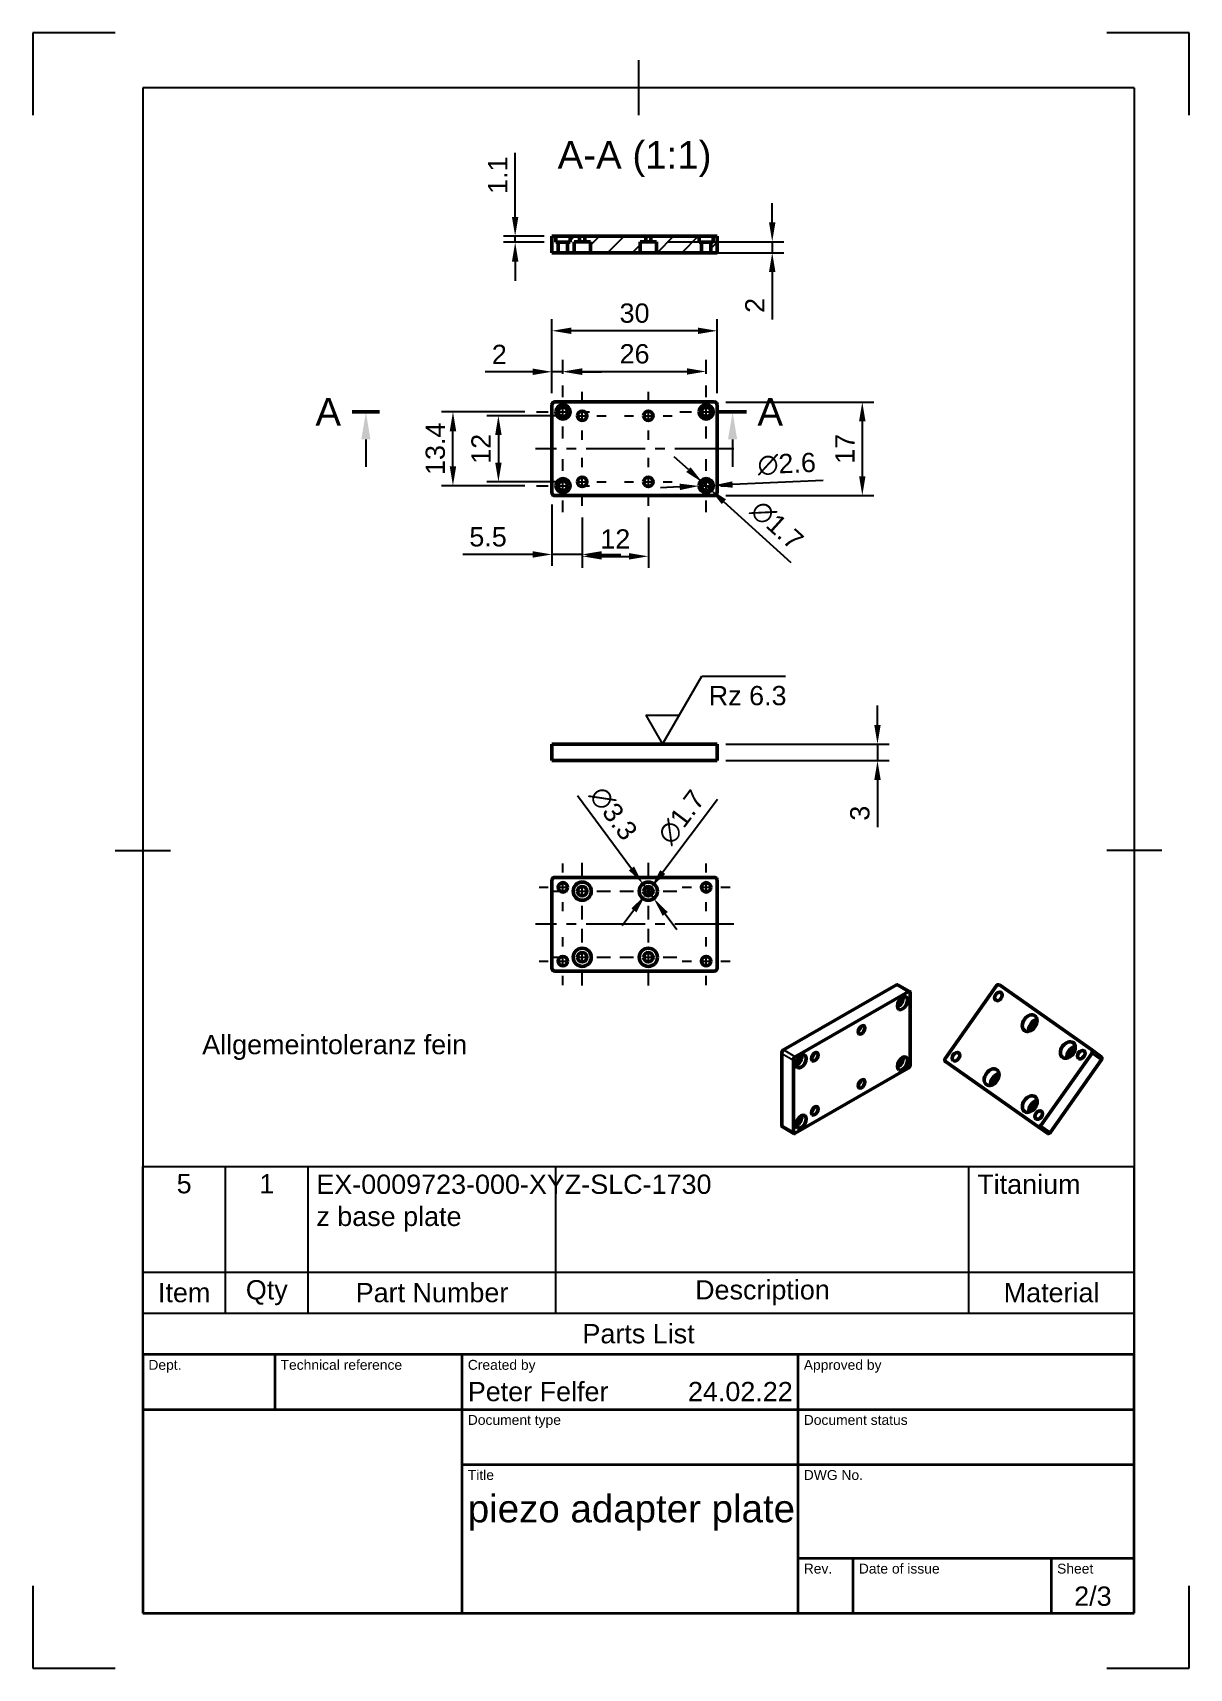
# Model space of a CAD drawing. Header units: millimetres. Extents: x 0 to 210, y 0 to 297.
import ezdxf
from ezdxf.enums import TextEntityAlignment as Align

# ---------------------------------------------------------------- set-up
doc = ezdxf.new("R2010")
doc.units = ezdxf.units.MM
doc.header["$LTSCALE"] = 0.75
doc.linetypes.add('CENTER2', pattern=[28.575, 19.05, -3.175, 3.175, -3.175])
for name, color, linetype, lineweight in [('Border', 7, 'Continuous', 25), ('FD_Dimensions', 7, 'Continuous', 25), ('GD&T Symbols', 7, 'Continuous', 25), ('Hatching', 7, 'Continuous', 25), ('Notes', 7, 'Continuous', 25), ('Parts Lists', 7, 'Continuous', 25), ('Section Lines', 7, 'Continuous', 25), ('Smart Centers', 7, 'CENTER2', 25), ('TitleBlock', 7, 'Continuous', 35), ('View Labels', 7, 'Continuous', 25), ('Visible', 7, 'Continuous', 50), ('Visible Narrow', 7, 'Continuous', 25)]:
    doc.layers.add(name, color=color, linetype=linetype, lineweight=lineweight)
doc.styles.add('CustomTextStyle0', font='arial.ttf', dxfattribs={"height": 3.5})
doc.styles.add('FusionTitle', font='arial.ttf')
doc.styles.get("Standard").update_dxf_attribs({"font": 'arial.ttf'})
doc.dimstyles.new('Dim-ISO-25', dxfattribs={"dimtxt": 3.5, "dimasz": 3.5, "dimexe": 2.1, "dimexo": 2.1, "dimgap": 1.4, "dimtad": 1, "dimzin": 12, "dimdsep": 46, "dimtxsty": 'Standard', "dimcen": 0, "dimazin": 3, "dimtp": 0.1, "dimtm": 0.1, "dimtfac": 0.714286, "dimtmove": 0, "dimatfit": 3, "dimfxl": 1, "dimtzin": 12, "dimarcsym": 0})

# ---------------------------------------------------------------- blocks, each defined once
blk = doc.blocks.new('ISO_A4(P)_SHEET')
at = {"layer": 'Border'}
for p, q in [((110, 292), (110, 282)), ((200, 287), (20, 287)), ((20, 287), (20, 10)), ((200, 287), (200, 10)), ((15, 148.5), (25, 148.5)), ((205, 148.5), (195, 148.5)), ((20, 10), (200, 10))]:
    blk.add_line(p, q, dxfattribs=at)
at = {"layer": 'Defpoints'}
for p, q in [((15, 297), (0, 297)), ((0, 297), (0, 282)), ((210, 297), (195, 297)), ((210, 282), (210, 297)), ((0, 15), (0, 0)), ((210, 0), (210, 15)), ((0, 0), (15, 0)), ((195, 0), (210, 0))]:
    blk.add_line(p, q, dxfattribs=at)
blk = doc.blocks.new('ISO_TITLEBLOCK')
at = {"layer": 'TitleBlock'}
for p, q in [((0, 47), (-180, 47)), ((-180, 47), (-180, 0)), ((-156, 37), (-156, 47)), ((-122, 0), (-122, 47)), ((-61, 0), (-61, 47)), ((0, 0), (0, 47)), ((-180, 37), (0, 37)), ((-122, 27), (0, 27)), ((-61, 10), (0, 10)), ((-51, 0), (-51, 10)), ((-15, 0), (-15, 10)), ((-180, 0), (0, 0))]:
    blk.add_line(p, q, dxfattribs=at)
at = {"layer": 'TitleBlock', "style": 'FusionTitle'}
for s, p in [('Dept.', (-179, 46)), ('Technical reference', (-155, 46)), ('Created by', (-121, 46)), ('Approved by', (-60, 46)), ('Document type', (-121, 36)), ('Document status', (-60, 36)), ('Title', (-121, 26)), ('DWG No.', (-60, 26)), ('Rev.', (-60, 9)), ('Date of issue', (-50, 9)), ('Sheet', (-14, 9))]:
    blk.add_text(s, height=1.8, dxfattribs=at).set_placement(p, align=Align.TOP_LEFT)
for tag, height, p in [('DEPT', 3.5, (-179, 42)), ('TECHNICAL_REFERENCE', 3.5, (-155, 42)), ('CREATED_BY', 3.5, (-121, 42)), ('APPROVED_BY', 3.5, (-60, 42)), ('DOCUMENT_TYPE', 3.5, (-121, 32)), ('DOCUMENT_STATUS', 3.5, (-60, 32)), ('TITLE_1', 5, (-121, 21.5)), ('TITLE_2', 5, (-121, 14)), ('TITLE_3', 5, (-121, 6.5)), ('DATE_OF_ISSUE', 3.5, (-50, 5))]:
    blk.add_attdef(tag, text='', height=height, dxfattribs=at).set_placement(p, align=Align.TOP_LEFT)
for tag, p in [('CREATED_DATE', (-62, 42)), ('APPROVED_DATE', (-0.99, 42))]:
    blk.add_attdef(tag, text='', height=3.5, dxfattribs=at).set_placement(p, align=Align.TOP_RIGHT)
for tag, height, p in [('DRAWING_NUMBER', 5, (-30.5, 19.75)), ('REV', 3.5, (-56, 4.85)), ('SHEET', 3.5, (-7.5, 4.85))]:
    blk.add_attdef(tag, text='', height=height, dxfattribs=at).set_placement(p, align=Align.TOP_CENTER)
blk = doc.blocks.new('*T9')
at = {"layer": 'Parts Lists', "color": 0, "linetype": 'ByBlock', "lineweight": -2, "transparency": 16777216}
for p, q in [((0, 34.145703), (180, 34.145703)), ((0, 0), (0, 34.145703)), ((15, 7.466667), (15, 34.145703)), ((30, 7.466667), (30, 34.145703)), ((75, 7.466667), (75, 34.145703)), ((150, 7.466667), (150, 34.145703)), ((180, 0), (180, 34.145703)), ((0, 14.933333), (180, 14.933333)), ((0, 7.466667), (180, 7.466667)), ((0, 0), (180, 0))]:
    blk.add_line(p, q, dxfattribs=at)
at = {"layer": 'Parts Lists', "color": 0, "transparency": 16777216, "char_height": 3.5}
for s, insert, width, attachment_point in [('5', (7.5, 32.745703), 12.2, 2), ('1', (22.5, 32.745703), 12.2, 2), ('EX-0009723-000-XYZ-SLC-1730 z base plate', (31.5, 32.645703), 42, 1), ('Titanium', (151.5, 32.645703), 27, 1), ('Item', (7.5, 11.2), 12.2, 5), ('Qty', (22.5, 11.2), 12.2, 5), ('Part Number', (52.5, 11.2), 42.2, 5), ('Description', (112.5, 11.2), 72.2, 5), ('Material', (165, 11.2), 27.2, 5), ('Parts List', (90, 3.733333), 177.2, 5)]:
    blk.add_mtext(s, dxfattribs=dict(at, insert=insert, width=width, attachment_point=attachment_point))
blk = doc.blocks.new('*D44')
at = {"layer": 'Defpoints', "color": 0, "transparency": 16777216}
for p in [(123.778797, 229.941768), (123.778797, 212.941768), (150.62983, 212.941768)]:
    blk.add_point(p, dxfattribs=at)
at = {"layer": 'FD_Dimensions', "lineweight": -2, "transparency": 16777216}
for p, q in [((125.878797, 229.941768), (152.72983, 229.941768)), ((150.62983, 226.441768), (150.62983, 216.441768)), ((125.878797, 212.941768), (152.72983, 212.941768))]:
    blk.add_line(p, q, dxfattribs=at)
at = {"layer": 'FD_Dimensions', "transparency": 16777216}
for points in [[(150.046497, 226.441768), (151.213164, 226.441768), (150.62983, 229.941768)], [(150.046497, 216.441768), (151.213164, 216.441768), (150.62983, 212.941768)]]:
    blk.add_solid(points, dxfattribs=at)
at = {"layer": 'FD_Dimensions', "color": 0, "transparency": 16777216, "insert": (147.472668, 221.441768), "char_height": 3.5, "attachment_point": 5, "rotation": 90}
blk.add_mtext('17', dxfattribs=at)
blk = doc.blocks.new('*D45')
at = {"layer": 'Defpoints', "color": 0, "transparency": 16777216}
for p in [(94.278797, 242.87267), (94.278797, 229.441768), (124.278797, 229.441768)]:
    blk.add_point(p, dxfattribs=at)
at = {"layer": 'FD_Dimensions', "color": 0, "lineweight": -2, "transparency": 16777216}
for p, q in [((94.278797, 231.541768), (94.278797, 244.97267)), ((124.278797, 231.541768), (124.278797, 244.97267)), ((120.778797, 242.87267), (97.778797, 242.87267))]:
    blk.add_line(p, q, dxfattribs=at)
at = {"layer": 'FD_Dimensions', "color": 0, "transparency": 16777216}
for points in [[(97.778797, 243.456003), (97.778797, 242.289336), (94.278797, 242.87267)], [(120.778797, 243.456003), (120.778797, 242.289336), (124.278797, 242.87267)]]:
    blk.add_solid(points, dxfattribs=at)
at = {"layer": 'FD_Dimensions', "color": 0, "transparency": 16777216, "insert": (109.278797, 246.060869), "char_height": 3.5, "attachment_point": 5}
blk.add_mtext('30', dxfattribs=at)
blk = doc.blocks.new('*D46')
at = {"layer": 'Defpoints', "color": 0, "transparency": 16777216}
for p in [(123.778797, 167.816813), (123.778797, 164.816813), (153.386695, 164.816813)]:
    blk.add_point(p, dxfattribs=at)
at = {"layer": 'FD_Dimensions', "lineweight": -2, "transparency": 16777216}
for p, q in [((153.386695, 171.316813), (153.386695, 174.816813)), ((125.878797, 167.816813), (155.486695, 167.816813)), ((153.386695, 167.816813), (153.386695, 164.816813)), ((125.878797, 164.816813), (155.486695, 164.816813)), ((153.386695, 161.316813), (153.386695, 152.724863))]:
    blk.add_line(p, q, dxfattribs=at)
at = {"layer": 'FD_Dimensions', "transparency": 16777216}
for points in [[(152.803362, 171.316813), (153.970029, 171.316813), (153.386695, 167.816813)], [(152.803362, 161.316813), (153.970029, 161.316813), (153.386695, 164.816813)]]:
    blk.add_solid(points, dxfattribs=at)
at = {"layer": 'FD_Dimensions', "color": 0, "transparency": 16777216, "insert": (150.198496, 155.270838), "char_height": 3.5, "attachment_point": 5, "rotation": 90}
blk.add_mtext('3', dxfattribs=at)
blk = doc.blocks.new('*U13')
at = {"layer": 'Smart Centers', "color": 0, "ltscale": 0.75, "transparency": 16777216}
for p, q in [((0, 2.678906), (0, 4.35)), ((-4.35, 0), (-2.678906, 0)), ((2.678906, 0), (4.35, 0)), ((0, -4.35), (0, -2.678906))]:
    blk.add_line(p, q, dxfattribs=at)
at = {"layer": 'Smart Centers', "color": 0, "linetype": 'Continuous', "ltscale": 0.75, "transparency": 16777216}
for p, q in [((-0.892969, 0), (0.892969, 0)), ((0, -0.892969), (0, 0.892969))]:
    blk.add_line(p, q, dxfattribs=at)
blk = doc.blocks.new('*U14')
at = {"layer": 'Smart Centers', "color": 0, "ltscale": 0.75, "transparency": 16777216}
for p, q in [((0, 2.678906), (0, 4.35)), ((-4.35, 0), (-2.678906, 0)), ((2.678906, 0), (4.35, 0)), ((0, -4.35), (0, -2.678906))]:
    blk.add_line(p, q, dxfattribs=at)
at = {"layer": 'Smart Centers', "color": 0, "linetype": 'Continuous', "ltscale": 0.75, "transparency": 16777216}
for p, q in [((-0.892969, 0), (0.892969, 0)), ((0, -0.892969), (0, 0.892969))]:
    blk.add_line(p, q, dxfattribs=at)
blk = doc.blocks.new('*U15')
at = {"layer": 'Smart Centers', "color": 0, "ltscale": 0.75, "transparency": 16777216}
for p, q in [((0, 2.678906), (0, 4.35)), ((-4.35, 0), (-2.678906, 0)), ((2.678906, 0), (4.35, 0)), ((0, -4.35), (0, -2.678906))]:
    blk.add_line(p, q, dxfattribs=at)
at = {"layer": 'Smart Centers', "color": 0, "linetype": 'Continuous', "ltscale": 0.75, "transparency": 16777216}
for p, q in [((-0.892969, 0), (0.892969, 0)), ((0, -0.892969), (0, 0.892969))]:
    blk.add_line(p, q, dxfattribs=at)
blk = doc.blocks.new('*U16')
at = {"layer": 'Smart Centers', "color": 0, "ltscale": 0.75, "transparency": 16777216}
for p, q in [((0, 2.678906), (0, 4.35)), ((-4.35, 0), (-2.678906, 0)), ((2.678906, 0), (4.35, 0)), ((0, -4.35), (0, -2.678906))]:
    blk.add_line(p, q, dxfattribs=at)
at = {"layer": 'Smart Centers', "color": 0, "linetype": 'Continuous', "ltscale": 0.75, "transparency": 16777216}
for p, q in [((-0.892969, 0), (0.892969, 0)), ((0, -0.892969), (0, 0.892969))]:
    blk.add_line(p, q, dxfattribs=at)
blk = doc.blocks.new('*U17')
at = {"layer": 'Smart Centers', "color": 0, "ltscale": 0.75, "transparency": 16777216}
for p, q in [((0, 2.678906), (0, 4.8)), ((-4.8, 0), (-2.678906, 0)), ((2.678906, 0), (4.8, 0)), ((0, -4.8), (0, -2.678906))]:
    blk.add_line(p, q, dxfattribs=at)
at = {"layer": 'Smart Centers', "color": 0, "linetype": 'Continuous', "ltscale": 0.75, "transparency": 16777216}
for p, q in [((-0.892969, 0), (0.892969, 0)), ((0, -0.892969), (0, 0.892969))]:
    blk.add_line(p, q, dxfattribs=at)
blk = doc.blocks.new('*U18')
at = {"layer": 'Smart Centers', "color": 0, "ltscale": 0.75, "transparency": 16777216}
for p, q in [((0, 2.678906), (0, 4.8)), ((-4.8, 0), (-2.678906, 0)), ((2.678906, 0), (4.8, 0)), ((0, -4.8), (0, -2.678906))]:
    blk.add_line(p, q, dxfattribs=at)
at = {"layer": 'Smart Centers', "color": 0, "linetype": 'Continuous', "ltscale": 0.75, "transparency": 16777216}
for p, q in [((-0.892969, 0), (0.892969, 0)), ((0, -0.892969), (0, 0.892969))]:
    blk.add_line(p, q, dxfattribs=at)
blk = doc.blocks.new('*U19')
at = {"layer": 'Smart Centers', "color": 0, "ltscale": 0.75, "transparency": 16777216}
for p, q in [((0, 2.678906), (0, 4.8)), ((-4.8, 0), (-2.678906, 0)), ((2.678906, 0), (4.8, 0)), ((0, -4.8), (0, -2.678906))]:
    blk.add_line(p, q, dxfattribs=at)
at = {"layer": 'Smart Centers', "color": 0, "linetype": 'Continuous', "ltscale": 0.75, "transparency": 16777216}
for p, q in [((-0.892969, 0), (0.892969, 0)), ((0, -0.892969), (0, 0.892969))]:
    blk.add_line(p, q, dxfattribs=at)
blk = doc.blocks.new('*U20')
at = {"layer": 'Smart Centers', "color": 0, "ltscale": 0.75, "transparency": 16777216}
for p, q in [((0, 2.678906), (0, 4.8)), ((-4.8, 0), (-2.678906, 0)), ((2.678906, 0), (4.8, 0)), ((0, -4.8), (0, -2.678906))]:
    blk.add_line(p, q, dxfattribs=at)
at = {"layer": 'Smart Centers', "color": 0, "linetype": 'Continuous', "ltscale": 0.75, "transparency": 16777216}
for p, q in [((-0.892969, 0), (0.892969, 0)), ((0, -0.892969), (0, 0.892969))]:
    blk.add_line(p, q, dxfattribs=at)
blk = doc.blocks.new('*U21')
at = {"layer": 'Smart Centers', "color": 0, "ltscale": 0.75, "transparency": 16777216}
blk.add_line((18, 0), (-18, 0), dxfattribs=at)
blk = doc.blocks.new('*U22')
at = {"layer": 'Smart Centers', "color": 0, "ltscale": 0.75, "transparency": 16777216}
for p, q in [((0, 2.678906), (0, 4.35)), ((-4.35, 0), (-2.678906, 0)), ((2.678906, 0), (4.35, 0)), ((0, -4.35), (0, -2.678906))]:
    blk.add_line(p, q, dxfattribs=at)
at = {"layer": 'Smart Centers', "color": 0, "linetype": 'Continuous', "ltscale": 0.75, "transparency": 16777216}
for p, q in [((-0.892969, 0), (0.892969, 0)), ((0, -0.892969), (0, 0.892969))]:
    blk.add_line(p, q, dxfattribs=at)
blk = doc.blocks.new('*U23')
at = {"layer": 'Smart Centers', "color": 0, "ltscale": 0.75, "transparency": 16777216}
for p, q in [((0, 2.678906), (0, 4.35)), ((-4.35, 0), (-2.678906, 0)), ((2.678906, 0), (4.35, 0)), ((0, -4.35), (0, -2.678906))]:
    blk.add_line(p, q, dxfattribs=at)
at = {"layer": 'Smart Centers', "color": 0, "linetype": 'Continuous', "ltscale": 0.75, "transparency": 16777216}
for p, q in [((-0.892969, 0), (0.892969, 0)), ((0, -0.892969), (0, 0.892969))]:
    blk.add_line(p, q, dxfattribs=at)
blk = doc.blocks.new('*U24')
at = {"layer": 'Smart Centers', "color": 0, "ltscale": 0.75, "transparency": 16777216}
for p, q in [((0, 2.678906), (0, 5.15)), ((-5.15, 0), (-2.678906, 0)), ((2.678906, 0), (5.15, 0)), ((0, -5.15), (0, -2.678906))]:
    blk.add_line(p, q, dxfattribs=at)
at = {"layer": 'Smart Centers', "color": 0, "linetype": 'Continuous', "ltscale": 0.75, "transparency": 16777216}
for p, q in [((-0.892969, 0), (0.892969, 0)), ((0, -0.892969), (0, 0.892969))]:
    blk.add_line(p, q, dxfattribs=at)
blk = doc.blocks.new('*U25')
at = {"layer": 'Smart Centers', "color": 0, "ltscale": 0.75, "transparency": 16777216}
for p, q in [((0, 2.678906), (0, 5.15)), ((-5.15, 0), (-2.678906, 0)), ((2.678906, 0), (5.15, 0)), ((0, -5.15), (0, -2.678906))]:
    blk.add_line(p, q, dxfattribs=at)
at = {"layer": 'Smart Centers', "color": 0, "linetype": 'Continuous', "ltscale": 0.75, "transparency": 16777216}
for p, q in [((-0.892969, 0), (0.892969, 0)), ((0, -0.892969), (0, 0.892969))]:
    blk.add_line(p, q, dxfattribs=at)
blk = doc.blocks.new('*U26')
at = {"layer": 'Smart Centers', "color": 0, "ltscale": 0.75, "transparency": 16777216}
for p, q in [((0, 2.678906), (0, 5.15)), ((-5.15, 0), (-2.678906, 0)), ((2.678906, 0), (5.15, 0)), ((0, -5.15), (0, -2.678906))]:
    blk.add_line(p, q, dxfattribs=at)
at = {"layer": 'Smart Centers', "color": 0, "linetype": 'Continuous', "ltscale": 0.75, "transparency": 16777216}
for p, q in [((-0.892969, 0), (0.892969, 0)), ((0, -0.892969), (0, 0.892969))]:
    blk.add_line(p, q, dxfattribs=at)
blk = doc.blocks.new('*U27')
at = {"layer": 'Smart Centers', "color": 0, "ltscale": 0.75, "transparency": 16777216}
for p, q in [((0, 2.678906), (0, 5.15)), ((-5.15, 0), (-2.678906, 0)), ((2.678906, 0), (5.15, 0)), ((0, -5.15), (0, -2.678906))]:
    blk.add_line(p, q, dxfattribs=at)
at = {"layer": 'Smart Centers', "color": 0, "linetype": 'Continuous', "ltscale": 0.75, "transparency": 16777216}
for p, q in [((-0.892969, 0), (0.892969, 0)), ((0, -0.892969), (0, 0.892969))]:
    blk.add_line(p, q, dxfattribs=at)
blk = doc.blocks.new('*U28')
at = {"layer": 'Smart Centers', "color": 0, "ltscale": 0.75, "transparency": 16777216}
for p, q in [((0, 2.678906), (0, 4.35)), ((-4.35, 0), (-2.678906, 0)), ((2.678906, 0), (4.35, 0)), ((0, -4.35), (0, -2.678906))]:
    blk.add_line(p, q, dxfattribs=at)
at = {"layer": 'Smart Centers', "color": 0, "linetype": 'Continuous', "ltscale": 0.75, "transparency": 16777216}
for p, q in [((-0.892969, 0), (0.892969, 0)), ((0, -0.892969), (0, 0.892969))]:
    blk.add_line(p, q, dxfattribs=at)
blk = doc.blocks.new('*U29')
at = {"layer": 'Smart Centers', "color": 0, "ltscale": 0.75, "transparency": 16777216}
for p, q in [((0, 2.678906), (0, 4.35)), ((-4.35, 0), (-2.678906, 0)), ((2.678906, 0), (4.35, 0)), ((0, -4.35), (0, -2.678906))]:
    blk.add_line(p, q, dxfattribs=at)
at = {"layer": 'Smart Centers', "color": 0, "linetype": 'Continuous', "ltscale": 0.75, "transparency": 16777216}
for p, q in [((-0.892969, 0), (0.892969, 0)), ((0, -0.892969), (0, 0.892969))]:
    blk.add_line(p, q, dxfattribs=at)
blk = doc.blocks.new('*U30')
at = {"layer": 'Smart Centers', "color": 0, "ltscale": 0.75, "transparency": 16777216}
blk.add_line((18, 0), (-18, 0), dxfattribs=at)
blk = doc.blocks.new('*D47')
at = {"layer": 'Defpoints', "color": 0, "transparency": 16777216}
for p in [(98.885829, 227.441768), (84.553978, 215.441768), (98.885829, 215.441768)]:
    blk.add_point(p, dxfattribs=at)
at = {"layer": 'FD_Dimensions', "lineweight": -2, "transparency": 16777216}
for p, q in [((96.785829, 227.441768), (82.453978, 227.441768)), ((84.553978, 223.941768), (84.553978, 218.941768)), ((96.785829, 215.441768), (82.453978, 215.441768))]:
    blk.add_line(p, q, dxfattribs=at)
at = {"layer": 'FD_Dimensions', "transparency": 16777216}
for points in [[(83.970645, 223.941768), (85.137312, 223.941768), (84.553978, 227.441768)], [(83.970645, 218.941768), (85.137312, 218.941768), (84.553978, 215.441768)]]:
    blk.add_solid(points, dxfattribs=at)
at = {"layer": 'FD_Dimensions', "color": 0, "transparency": 16777216, "insert": (81.396816, 221.441768), "char_height": 3.5, "attachment_point": 5, "rotation": 90}
blk.add_mtext('12', dxfattribs=at)
blk = doc.blocks.new('*D48')
at = {"layer": 'Defpoints', "color": 0, "transparency": 16777216}
for p in [(94.278797, 213.441768), (99.778797, 211.091768), (94.278797, 202.262862)]:
    blk.add_point(p, dxfattribs=at)
at = {"layer": 'FD_Dimensions', "color": 0, "lineweight": -2, "transparency": 16777216}
for p, q in [((94.278797, 211.341768), (94.278797, 200.162862)), ((99.778797, 208.991768), (99.778797, 200.162862)), ((90.778797, 202.262862), (78.080435, 202.262862)), ((99.778797, 202.262862), (94.278797, 202.262862)), ((103.278797, 202.262862), (106.778797, 202.262862))]:
    blk.add_line(p, q, dxfattribs=at)
at = {"layer": 'FD_Dimensions', "color": 0, "transparency": 16777216}
for points in [[(90.778797, 202.846195), (90.778797, 201.679529), (94.278797, 202.262862)], [(103.278797, 202.846195), (103.278797, 201.679529), (99.778797, 202.262862)]]:
    blk.add_solid(points, dxfattribs=at)
at = {"layer": 'FD_Dimensions', "color": 0, "transparency": 16777216, "insert": (82.679616, 205.442705), "char_height": 3.5, "attachment_point": 5}
blk.add_mtext('5.5', dxfattribs=at)
blk = doc.blocks.new('*D49')
at = {"layer": 'Defpoints', "color": 0, "transparency": 16777216}
for p in [(76.305229, 228.141768), (91.478797, 228.141768), (91.478797, 214.741768)]:
    blk.add_point(p, dxfattribs=at)
at = {"layer": 'FD_Dimensions', "lineweight": -2, "transparency": 16777216}
for p, q in [((89.378797, 228.141768), (74.205229, 228.141768)), ((76.305229, 218.241768), (76.305229, 224.641768)), ((89.378797, 214.741768), (74.205229, 214.741768))]:
    blk.add_line(p, q, dxfattribs=at)
at = {"layer": 'FD_Dimensions', "transparency": 16777216}
for points in [[(75.721896, 224.641768), (76.888563, 224.641768), (76.305229, 228.141768)], [(75.721896, 218.241768), (76.888563, 218.241768), (76.305229, 214.741768)]]:
    blk.add_solid(points, dxfattribs=at)
at = {"layer": 'FD_Dimensions', "color": 0, "transparency": 16777216, "insert": (73.11703, 221.441768), "char_height": 3.5, "attachment_point": 5, "rotation": 90}
blk.add_mtext('13.4', dxfattribs=at)
blk = doc.blocks.new('*D50')
at = {"layer": 'Defpoints', "color": 0, "transparency": 16777216}
for p in [(94.278797, 235.429154), (96.278797, 232.941768), (94.278797, 229.441768)]:
    blk.add_point(p, dxfattribs=at)
at = {"layer": 'FD_Dimensions', "color": 0, "lineweight": -2, "transparency": 16777216}
for p, q in [((90.778797, 235.429154), (82.160585, 235.429154)), ((94.278797, 231.541768), (94.278797, 237.529154)), ((96.278797, 235.429154), (94.278797, 235.429154)), ((96.278797, 235.041768), (96.278797, 237.529154)), ((99.778797, 235.429154), (103.278797, 235.429154))]:
    blk.add_line(p, q, dxfattribs=at)
at = {"layer": 'FD_Dimensions', "color": 0, "transparency": 16777216}
for points in [[(90.778797, 236.012487), (90.778797, 234.845821), (94.278797, 235.429154)], [(99.778797, 236.012487), (99.778797, 234.845821), (96.278797, 235.429154)]]:
    blk.add_solid(points, dxfattribs=at)
at = {"layer": 'FD_Dimensions', "color": 0, "transparency": 16777216, "insert": (84.719691, 238.586316), "char_height": 3.5, "attachment_point": 5}
blk.add_mtext('2', dxfattribs=at)
blk = doc.blocks.new('*D51')
at = {"layer": 'Defpoints', "color": 0, "transparency": 16777216}
for p in [(122.278797, 235.48236), (96.278797, 232.941768), (122.278797, 232.941768)]:
    blk.add_point(p, dxfattribs=at)
at = {"layer": 'FD_Dimensions', "color": 0, "lineweight": -2, "transparency": 16777216}
for p, q in [((96.278797, 235.041768), (96.278797, 237.58236)), ((99.778797, 235.48236), (118.778797, 235.48236)), ((122.278797, 235.041768), (122.278797, 237.58236))]:
    blk.add_line(p, q, dxfattribs=at)
at = {"layer": 'FD_Dimensions', "color": 0, "transparency": 16777216}
for points in [[(99.778797, 236.065694), (99.778797, 234.899027), (96.278797, 235.48236)], [(118.778797, 236.065694), (118.778797, 234.899027), (122.278797, 235.48236)]]:
    blk.add_solid(points, dxfattribs=at)
at = {"layer": 'FD_Dimensions', "color": 0, "transparency": 16777216, "insert": (109.278797, 238.669366), "char_height": 3.5, "attachment_point": 5}
blk.add_mtext('26', dxfattribs=at)
blk = doc.blocks.new('*D52')
at = {"layer": 'Defpoints', "color": 0, "transparency": 16777216}
for p in [(99.778797, 211.091768), (111.778797, 211.091768), (111.778797, 201.916192)]:
    blk.add_point(p, dxfattribs=at)
at = {"layer": 'FD_Dimensions', "color": 0, "lineweight": -2, "transparency": 16777216}
for p, q in [((99.778797, 208.991768), (99.778797, 199.816192)), ((111.778797, 208.991768), (111.778797, 199.816192)), ((103.278797, 201.916192), (108.278797, 201.916192))]:
    blk.add_line(p, q, dxfattribs=at)
at = {"layer": 'FD_Dimensions', "color": 0, "transparency": 16777216}
for points in [[(103.278797, 202.499525), (103.278797, 201.332858), (99.778797, 201.916192)], [(108.278797, 202.499525), (108.278797, 201.332858), (111.778797, 201.916192)]]:
    blk.add_solid(points, dxfattribs=at)
at = {"layer": 'FD_Dimensions', "color": 0, "transparency": 16777216, "insert": (105.778797, 205.073354), "char_height": 3.5, "attachment_point": 5}
blk.add_mtext('12', dxfattribs=at)
blk = doc.blocks.new('*D53')
at = {"layer": 'Defpoints', "color": 0, "transparency": 16777216}
for p in [(87.597135, 260.042585), (94.978797, 260.042585), (94.978797, 258.942585)]:
    blk.add_point(p, dxfattribs=at)
at = {"layer": 'FD_Dimensions', "lineweight": -2, "transparency": 16777216}
for p, q in [((87.597135, 263.542585), (87.597135, 275.20957)), ((92.878797, 260.042585), (85.497135, 260.042585)), ((92.878797, 258.942585), (85.497135, 258.942585)), ((87.597135, 258.942585), (87.597135, 260.042585)), ((87.597135, 255.442585), (87.597135, 251.942585))]:
    blk.add_line(p, q, dxfattribs=at)
at = {"layer": 'FD_Dimensions', "transparency": 16777216}
for points in [[(87.013801, 263.542585), (88.180468, 263.542585), (87.597135, 260.042585)], [(87.013801, 255.442585), (88.180468, 255.442585), (87.597135, 258.942585)]]:
    blk.add_solid(points, dxfattribs=at)
at = {"layer": 'FD_Dimensions', "color": 0, "transparency": 16777216, "insert": (84.439972, 271.126078), "char_height": 3.5, "attachment_point": 5, "rotation": 90}
blk.add_mtext('1.1', dxfattribs=at)
blk = doc.blocks.new('*D54')
at = {"layer": 'Defpoints', "color": 0, "transparency": 16777216}
for p in [(113.272952, 259.042585), (113.272952, 257.042585), (134.272952, 257.042585)]:
    blk.add_point(p, dxfattribs=at)
at = {"layer": 'FD_Dimensions', "lineweight": -2, "transparency": 16777216}
for p, q in [((134.272952, 262.542585), (134.272952, 266.042585)), ((115.372952, 259.042585), (136.372952, 259.042585)), ((134.272952, 259.042585), (134.272952, 257.042585)), ((115.372952, 257.042585), (136.372952, 257.042585)), ((134.272952, 253.542585), (134.272952, 244.924373))]:
    blk.add_line(p, q, dxfattribs=at)
at = {"layer": 'FD_Dimensions', "transparency": 16777216}
for points in [[(133.689619, 262.542585), (134.856286, 262.542585), (134.272952, 259.042585)], [(133.689619, 253.542585), (134.856286, 253.542585), (134.272952, 257.042585)]]:
    blk.add_solid(points, dxfattribs=at)
at = {"layer": 'FD_Dimensions', "color": 0, "transparency": 16777216, "insert": (131.11579, 247.483479), "char_height": 3.5, "attachment_point": 5, "rotation": 90}
blk.add_mtext('2', dxfattribs=at)
blk = doc.blocks.new('*D55')
at = {"layer": 'Defpoints', "color": 0, "transparency": 16777216}
for p in [(121.648708, 215.312283), (122.908887, 214.171253)]:
    blk.add_point(p, dxfattribs=at)
at = {"layer": 'FD_Dimensions', "lineweight": -2, "transparency": 16777216}
for p, q in [((119.054222, 217.661462), (116.459736, 220.010641)), ((121.648708, 215.312283), (122.908887, 214.171253)), ((137.719757, 200.760743), (125.503373, 211.822074))]:
    blk.add_line(p, q, dxfattribs=at)
at = {"layer": 'FD_Dimensions', "transparency": 16777216}
for points in [[(119.445752, 218.093876), (118.662692, 217.229048), (121.648708, 215.312283)], [(125.894903, 212.254489), (125.111843, 211.38966), (122.908887, 214.171253)]]:
    blk.add_solid(points, dxfattribs=at)
at = {"layer": 'FD_Dimensions', "color": 0, "transparency": 16777216, "insert": (135.113607, 207.551849), "char_height": 3.5, "attachment_point": 5, "rotation": 317.84072479}
blk.add_mtext('∅1.7', dxfattribs=at)
blk = doc.blocks.new('*D56')
at = {"layer": 'Defpoints', "color": 0, "transparency": 16777216}
for p in [(120.980035, 214.685054), (123.57756, 214.798482)]:
    blk.add_point(p, dxfattribs=at)
at = {"layer": 'FD_Dimensions', "lineweight": -2, "transparency": 16777216}
for p, q in [((117.483367, 214.532362), (113.9867, 214.379671)), ((120.980035, 214.685054), (123.57756, 214.798482)), ((143.536234, 215.670033), (127.074227, 214.951174))]:
    blk.add_line(p, q, dxfattribs=at)
at = {"layer": 'FD_Dimensions', "transparency": 16777216}
for points in [[(117.457919, 215.11514), (117.508816, 213.949584), (120.980035, 214.685054)], [(127.048779, 215.533952), (127.099676, 214.368396), (123.57756, 214.798482)]]:
    blk.add_solid(points, dxfattribs=at)
at = {"layer": 'FD_Dimensions', "color": 0, "transparency": 16777216, "insert": (136.910257, 218.668713), "char_height": 3.5, "attachment_point": 5, "rotation": 2.50037907}
blk.add_mtext('∅2.6', dxfattribs=at)
blk = doc.blocks.new('*D57')
at = {"layer": 'Defpoints', "color": 0, "transparency": 16777216}
for p in [(111.266781, 140.433045), (112.290814, 141.790012)]:
    blk.add_point(p, dxfattribs=at)
at = {"layer": 'FD_Dimensions', "lineweight": -2, "transparency": 16777216}
for p, q in [((124.326254, 157.738424), (114.399115, 144.583766)), ((111.266781, 140.433045), (112.290814, 141.790012)), ((109.15848, 137.639291), (107.050178, 134.845536))]:
    blk.add_line(p, q, dxfattribs=at)
at = {"layer": 'FD_Dimensions', "transparency": 16777216}
for points in [[(113.933489, 144.93515), (114.864741, 144.232383), (112.290814, 141.790012)], [(108.692854, 137.990675), (109.624105, 137.287907), (111.266781, 140.433045)]]:
    blk.add_solid(points, dxfattribs=at)
at = {"layer": 'FD_Dimensions', "color": 0, "transparency": 16777216, "insert": (117.794784, 154.536698), "char_height": 3.5, "attachment_point": 5, "rotation": 52.9600483}
blk.add_mtext('∅1.7', dxfattribs=at)
blk = doc.blocks.new('*D58')
at = {"layer": 'Defpoints', "color": 0, "transparency": 16777216}
for p in [(110.797393, 142.437932), (112.760202, 139.785125)]:
    blk.add_point(p, dxfattribs=at)
at = {"layer": 'FD_Dimensions', "lineweight": -2, "transparency": 16777216}
for p, q in [((98.913431, 158.499535), (108.715626, 145.251515)), ((112.760202, 139.785125), (110.797393, 142.437932)), ((114.841968, 136.971543), (116.923735, 134.15796))]:
    blk.add_line(p, q, dxfattribs=at)
at = {"layer": 'FD_Dimensions', "transparency": 16777216}
for points in [[(109.184557, 145.598476), (108.246696, 144.904553), (110.797393, 142.437932)], [(115.310899, 137.318504), (114.373038, 136.624582), (112.760202, 139.785125)]]:
    blk.add_solid(points, dxfattribs=at)
at = {"layer": 'FD_Dimensions', "color": 0, "transparency": 16777216, "insert": (105.414306, 155.236138), "char_height": 3.5, "attachment_point": 5, "rotation": 306.49766723}
blk.add_mtext('∅3.3', dxfattribs=at)

msp = doc.modelspace()

# ---------------------------------------------------------------- hatches: boundary and pattern name
at = {"layer": 'Hatching'}
h = msp.add_hatch(dxfattribs=at)
h.set_pattern_fill('ANSI31', color=256, style=0)
h.paths.add_polyline_path([(110.285, 257.043), (110.285, 259.043), (111.297, 259.043), (111.297, 260.043), (100.261, 260.043), (100.261, 259.043), (101.273, 259.043), (101.273, 257.043)], flags=0)
h.paths.add_polyline_path([(97.129, 258.943), (97.129, 257.043), (98.285, 257.043), (98.285, 259.043), (99.297, 259.043), (99.297, 260.043), (97.579, 260.043), (97.579, 258.943)], flags=0)
h.paths.add_polyline_path([(95.429, 257.043), (95.429, 258.943), (94.979, 258.943), (94.979, 260.043), (94.279, 260.043), (94.279, 257.043)], flags=0)
h.paths.add_polyline_path([(123.129, 258.943), (123.129, 257.043), (124.279, 257.043), (124.279, 260.043), (123.579, 260.043), (123.579, 258.943)], flags=0)
h.paths.add_polyline_path([(121.429, 257.043), (121.429, 258.943), (120.979, 258.943), (120.979, 260.043), (112.261, 260.043), (112.261, 259.043), (113.273, 259.043), (113.273, 257.043)], flags=0)

# ---------------------------------------------------------------- linework, layer by layer
at = {"layer": 'GD&T Symbols'}
for p, q in [((121.495, 180.143), (136.654, 180.143)), ((111.348, 173.067), (117.41, 173.067))]:
    msp.add_line(p, q, dxfattribs=at)
msp.add_lwpolyline([(111.348, 173.067), (114.379, 167.817), (121.495, 180.143)], dxfattribs=at)
at = {"layer": 'Section Lines', "lineweight": 50}
for p, q in [((57.996, 228.142), (62.996, 228.142)), ((129.579, 228.142), (124.579, 228.142))]:
    msp.add_line(p, q, dxfattribs=at)
at = {"layer": 'Section Lines'}
for p, q in [((60.496, 223.142), (60.496, 218.142)), ((127.079, 223.142), (127.079, 218.142))]:
    msp.add_line(p, q, dxfattribs=at)
for points in [[(59.662, 223.142), (60.496, 228.142), (61.329, 223.142)], [(126.245, 223.142), (127.079, 228.142), (127.912, 223.142)]]:
    msp.add_solid(points, dxfattribs=at)
at = {"layer": 'Visible', "extrusion": (-1, 2e-16, 0)}
for p, q in [((94.979, 260.043), (94.279, 260.043)), ((94.279, 260.043), (94.279, 257.043)), ((94.979, 258.943), (94.979, 260.043)), ((94.979, 260.043), (97.579, 260.043)), ((95.429, 258.943), (94.979, 258.943)), ((95.429, 257.043), (95.429, 258.943)), ((97.129, 258.943), (95.429, 258.943)), ((97.129, 258.943), (97.129, 257.043)), ((97.579, 258.943), (97.129, 258.943)), ((99.297, 260.043), (97.579, 260.043)), ((97.579, 260.043), (97.579, 258.943)), ((98.285, 257.043), (98.285, 259.043)), ((98.285, 259.043), (99.297, 259.043)), ((99.297, 259.043), (99.297, 260.043)), ((99.297, 260.043), (100.261, 260.043)), ((100.261, 259.043), (99.297, 259.043)), ((111.297, 260.043), (100.261, 260.043)), ((100.261, 260.043), (100.261, 259.043)), ((100.261, 259.043), (101.273, 259.043)), ((101.273, 259.043), (101.273, 257.043)), ((110.285, 257.043), (110.285, 259.043)), ((110.285, 259.043), (111.297, 259.043)), ((111.297, 259.043), (111.297, 260.043)), ((111.297, 260.043), (112.261, 260.043)), ((112.261, 259.043), (111.297, 259.043)), ((120.979, 260.043), (112.261, 260.043)), ((112.261, 260.043), (112.261, 259.043)), ((112.261, 259.043), (113.273, 259.043)), ((113.273, 259.043), (113.273, 257.043)), ((120.979, 258.943), (120.979, 260.043)), ((120.979, 260.043), (123.579, 260.043)), ((121.429, 258.943), (120.979, 258.943)), ((121.429, 257.043), (121.429, 258.943)), ((123.129, 258.943), (121.429, 258.943)), ((123.129, 258.943), (123.129, 257.043)), ((123.579, 258.943), (123.129, 258.943)), ((124.279, 260.043), (123.579, 260.043)), ((123.579, 260.043), (123.579, 258.943)), ((124.279, 257.043), (124.279, 260.043)), ((94.279, 257.043), (95.429, 257.043)), ((95.429, 257.043), (97.129, 257.043)), ((97.129, 257.043), (98.285, 257.043)), ((98.285, 257.043), (101.273, 257.043)), ((101.273, 257.043), (110.285, 257.043)), ((110.285, 257.043), (113.273, 257.043)), ((113.273, 257.043), (121.429, 257.043)), ((121.429, 257.043), (123.129, 257.043)), ((123.129, 257.043), (124.279, 257.043)), ((94.279, 229.442), (94.279, 213.442)), ((123.779, 229.942), (94.779, 229.942)), ((124.279, 213.442), (124.279, 229.442)), ((94.779, 212.942), (123.779, 212.942)), ((94.279, 167.817), (94.279, 164.817)), ((94.279, 167.817), (94.779, 167.817)), ((94.779, 167.817), (123.779, 167.817)), ((123.779, 167.817), (124.279, 167.817)), ((124.279, 164.817), (124.279, 167.817)), ((94.779, 164.817), (94.279, 164.817)), ((123.779, 164.817), (94.779, 164.817)), ((124.279, 164.817), (123.779, 164.817)), ((94.279, 143.112), (94.279, 127.112)), ((123.779, 143.612), (94.779, 143.612)), ((124.279, 127.112), (124.279, 143.112)), ((94.779, 126.612), (123.779, 126.612))]:
    msp.add_line(p, q, dxfattribs=at)
at = {"layer": 'Visible', "extrusion": (-0.707107, -0.407196, 0.578093)}
for p, q in [((136.348, 112.276), (156.854, 124.085)), ((158.976, 122.863), (138.469, 111.054)), ((157.104, 124.109), (159.225, 122.888)), ((159.329, 109.577), (159.329, 122.658)), ((135.995, 98.583), (135.995, 111.664)), ((138.116, 110.442), (138.116, 97.361)), ((138.469, 97.156), (158.976, 108.965)), ((136.099, 98.353), (138.22, 97.132))]:
    msp.add_line(p, q, dxfattribs=at)
at = {"layer": 'Visible', "extrusion": (0.578093, -0.407196, 0.707107)}
for p, q in [((174.94, 123.88), (165.726, 110.799)), ((192.282, 112.276), (175.517, 124.085)), ((165.728, 110.186), (182.492, 98.378)), ((183.069, 98.583), (192.283, 111.664)), ((194.017, 110.442), (184.804, 97.361)), ((194.016, 111.054), (192.282, 112.276)), ((182.492, 98.378), (184.227, 97.156))]:
    msp.add_line(p, q, dxfattribs=at)
at = {"layer": 'Visible', "extrusion": (0, -2e-16, -1)}
for centre, radius in [((-96.279, 228.142), 1.3), ((-122.279, 228.142), 1.3), ((-99.779, 227.442), 0.85), ((-111.779, 227.442), 0.85), ((-96.279, 214.742), 1.3), ((-99.779, 215.442), 0.85), ((-111.779, 215.442), 0.85), ((-122.279, 214.742), 1.3)]:
    msp.add_circle(centre, radius, dxfattribs=at)
at = {"layer": 'Visible'}
for centre, radius in [((96.279, 228.142), 0.85), ((122.279, 228.142), 0.85), ((96.279, 214.742), 0.85), ((122.279, 214.742), 0.85), ((96.279, 141.812), 0.85), ((99.779, 141.112), 1.65), ((111.779, 141.112), 1.65), ((122.279, 141.812), 0.85), ((99.779, 129.112), 1.65), ((111.779, 129.112), 1.65), ((96.279, 128.412), 0.85), ((122.279, 128.412), 0.85)]:
    msp.add_circle(centre, radius, dxfattribs=at)
at = {"layer": 'Visible', "extrusion": (0, 2e-16, -1)}
for centre in [(-99.779, 141.112), (-111.779, 141.112), (-99.779, 129.112), (-111.779, 129.112)]:
    msp.add_circle(centre, 0.85, dxfattribs=at)
at = {"layer": 'Visible', "extrusion": (0, -2e-16, -1)}
for centre, start, end in [((-94.779, 229.442), 0, 90), ((-123.779, 229.442), 90, 180), ((-94.779, 213.442), 270, 0), ((-123.779, 213.442), 180, 270)]:
    msp.add_arc(centre, 0.5, start, end, dxfattribs=at)
at = {"layer": 'Visible', "extrusion": (0, 2e-16, -1)}
for centre, start, end in [((-94.779, 143.112), 0, 90), ((-123.779, 143.112), 90, 180), ((-94.779, 127.112), 270, 0), ((-123.779, 127.112), 180, 270)]:
    msp.add_arc(centre, 0.5, start, end, dxfattribs=at)
at = {"layer": 'Visible'}
for centre, major_axis, ratio, start_param, end_param in [((156.854, 123.676), (0.25, 0.433), 0.5780931, 0, 0.7834645), ((157.137, 121.229), (0.649, 1.127), 0.5780931, 3.7815578, 5.6432202), ((175.348, 122.002), (0.489, 0.695), 0.7071068, 3.1415927, 9.424778), ((157.137, 121.229), (0.424, 0.737), 0.5780931, 3.720089, 5.704689), ((181.015, 117.155), (0.95, 1.349), 0.7071068, 3.1415927, 9.424778), ((149.783, 116.34), (0.424, 0.737), 0.5780931, 4.1212139, 5.303564), ((187.952, 112.268), (0.95, 1.349), 0.7071068, 3.1415927, 9.424778), ((136.348, 111.867), (0.25, 0.433), 0.5780931, 0.7834645, 2.3542608), ((138.752, 110.642), (0.649, 1.127), 0.5780931, 3.7815578, 5.6432202), ((138.752, 110.642), (0.424, 0.737), 0.5780931, 3.720089, 5.704689), ((141.298, 111.454), (0.424, 0.737), 0.5780931, 4.1212139, 5.303564), ((157.137, 110.274), (0.649, 1.127), 0.5780931, 3.7815578, 5.6432202), ((157.137, 110.274), (0.424, 0.737), 0.5780931, 3.720089, 5.704689), ((167.631, 111.047), (0.489, 0.695), 0.7071068, 3.1415927, 9.424778), ((190.378, 111.415), (0.489, 0.695), 0.7071068, 3.1415927, 9.424778), ((193.728, 110.646), (0.288, 0.409), 0.7071068, 4.712389, 6.2831853), ((174.104, 107.344), (0.95, 1.349), 0.7071068, 3.1415927, 9.424778), ((149.783, 106.53), (0.424, 0.737), 0.5780931, 4.1212139, 5.303564), ((181.041, 102.458), (0.95, 1.349), 0.7071068, 3.1415927, 9.424778), ((141.298, 101.643), (0.424, 0.737), 0.5780931, 4.1212139, 5.303564), ((182.662, 100.46), (0.489, 0.695), 0.7071068, 3.1415927, 9.424778), ((136.348, 98.787), (0.25, 0.433), 0.5780931, 2.3542608, 3.1415927), ((138.752, 99.686), (0.649, 1.127), 0.5780931, 3.7815578, 5.6432202), ((138.752, 99.686), (0.424, 0.737), 0.5780931, 3.720089, 5.704689), ((184.514, 97.565), (0.288, 0.409), 0.7071068, 3.1415927, 4.712389)]:
    msp.add_ellipse(centre, major_axis=major_axis, ratio=ratio, start_param=start_param, end_param=end_param, dxfattribs=at)
at = {"layer": 'Visible', "extrusion": (1e-16, -1e-16, -1)}
for centre in [(157.915, 120.781), (139.53, 110.194)]:
    msp.add_ellipse(centre, major_axis=(0.649, 1.127), ratio=0.5780931, start_param=3.1415927, end_param=9.424778, dxfattribs=at)
at = {"layer": 'Visible', "extrusion": (0, 0, -1)}
for centre, major_axis, ratio, start_param, end_param in [((158.976, 122.454), (0.25, 0.433), 0.5780931, -0.7834645, 0.7873319), ((175.229, 123.676), (0.288, 0.409), 0.7071068, 4.712389, 6.2831853), ((182.171, 116.34), (0.95, 1.349), 0.7071068, 3.7926912, 5.6320867), ((182.171, 116.34), (0.489, 0.695), 0.7071068, 3.7704676, 5.6543104), ((189.108, 111.454), (0.95, 1.349), 0.7071068, 3.7926912, 5.6320867), ((138.469, 110.646), (0.25, 0.433), 0.5780931, 3.9289245, 5.4997209), ((166.015, 110.595), (0.288, 0.409), 0.7071068, 3.1415927, 4.712389), ((189.108, 111.454), (0.489, 0.695), 0.7071068, 3.7704676, 5.6543104), ((191.994, 111.867), (0.288, 0.409), 0.7071068, 0, 1.5707963), ((175.261, 106.53), (0.95, 1.349), 0.7071068, 3.7926912, 5.6320867), ((175.261, 106.53), (0.489, 0.695), 0.7071068, 3.7704676, 5.6543104), ((182.198, 101.643), (0.95, 1.349), 0.7071068, 3.7926912, 5.6320867), ((182.198, 101.643), (0.489, 0.695), 0.7071068, 3.7704676, 5.6543104), ((182.78, 98.787), (0.288, 0.409), 0.7071068, 1.5707963, 3.1415927)]:
    msp.add_ellipse(centre, major_axis=major_axis, ratio=ratio, start_param=start_param, end_param=end_param, dxfattribs=at)
at = {"layer": 'Visible', "extrusion": (0, -1e-16, -1)}
for centre in [(150.49, 115.933), (142.005, 111.047)]:
    msp.add_ellipse(centre, major_axis=(0.424, 0.737), ratio=0.5780931, start_param=3.1415927, end_param=9.424778, dxfattribs=at)
at = {"layer": 'Visible', "extrusion": (1e-16, -2e-16, -1)}
for centre, major_axis, start_param, end_param in [((157.915, 109.826), (0.649, 1.127), 3.1415927, 9.424778), ((158.976, 109.374), (0.25, 0.433), 0.7873319, 2.3581282), ((138.469, 97.565), (0.25, 0.433), 2.3581282, 3.9289245)]:
    msp.add_ellipse(centre, major_axis=major_axis, ratio=0.5780931, start_param=start_param, end_param=end_param, dxfattribs=at)
at = {"layer": 'Visible', "extrusion": (2e-16, -2e-16, -1)}
for centre in [(150.49, 106.122), (142.005, 101.236)]:
    msp.add_ellipse(centre, major_axis=(0.424, 0.737), ratio=0.5780931, start_param=3.1415927, end_param=9.424778, dxfattribs=at)
at = {"layer": 'Visible', "extrusion": (-2e-16, -2e-16, -1)}
msp.add_ellipse((139.53, 99.239), major_axis=(0.649, 1.127), ratio=0.5780931, start_param=3.1415927, end_param=9.424778, dxfattribs=at)
at = {"layer": 'Visible Narrow', "extrusion": (-0.707107, -0.407196, 0.578093)}
for p, q in [((156.854, 124.085), (158.976, 122.863)), ((135.995, 111.664), (138.116, 110.442)), ((138.469, 111.054), (136.348, 112.276)), ((138.116, 97.361), (135.995, 98.583))]:
    msp.add_line(p, q, dxfattribs=at)
at = {"layer": 'Visible Narrow', "extrusion": (0.578093, -0.407196, 0.707107)}
for p, q in [((192.283, 111.664), (194.017, 110.442)), ((184.804, 97.361), (183.069, 98.583))]:
    msp.add_line(p, q, dxfattribs=at)

# ---------------------------------------------------------------- block references
msp.add_blockref('*T9', (20, 57))
at = {"layer": 'Border'}
msp.add_blockref('ISO_A4(P)_SHEET', (0, 0), dxfattribs=at)
at = {"layer": 'Smart Centers', "ltscale": 0.75}
for name, p in [('*U17', (96.279, 228.142)), ('*U13', (99.779, 227.442)), ('*U14', (111.779, 227.442)), ('*U20', (122.279, 228.142)), ('*U21', (109.279, 221.442)), ('*U16', (99.779, 215.442)), ('*U15', (111.779, 215.442)), ('*U18', (96.279, 214.742)), ('*U19', (122.279, 214.742)), ('*U22', (96.279, 141.812)), ('*U25', (99.779, 141.112)), ('*U26', (111.779, 141.112)), ('*U29', (122.279, 141.812)), ('*U30', (109.279, 135.112)), ('*U24', (99.779, 129.112)), ('*U27', (111.779, 129.112)), ('*U23', (96.279, 128.412)), ('*U28', (122.279, 128.412))]:
    msp.add_blockref(name, p, dxfattribs=at)
at = {"layer": 'TitleBlock'}
msp.add_blockref('ISO_TITLEBLOCK', (200, 10), dxfattribs=at).add_auto_attribs({'CREATED_DATE': '24.02.22', 'SHEET': '2/3', 'TITLE_1': 'piezo adapter plate', 'CREATED_BY': 'Peter Felfer'})

# ---------------------------------------------------------------- texts
at = {"layer": 'GD&T Symbols', "color": 7, "style": 'CustomTextStyle0'}
msp.add_text('Rz 6.3', height=3.5, dxfattribs=at).set_placement((122.744, 174.879))
at = {"layer": 'Notes', "insert": (30.778, 115.012), "char_height": 3.5, "attachment_point": 1}
msp.add_mtext_dynamic_manual_height_columns('Allgemeintoleranz fein', width=69.54447, gutter_width=17.5, heights=[0], dxfattribs=at)
at = {"layer": 'Section Lines', "char_height": 5, "attachment_point": 5}
for insert in [(53.661, 228.142), (133.913, 228.142)]:
    msp.add_mtext('A', dxfattribs=dict(at, insert=insert))
at = {"layer": 'View Labels', "insert": (109.279, 270.807), "char_height": 5, "width": 30.21487, "attachment_point": 8}
msp.add_mtext('A-A (1:1)', dxfattribs=at)

# ---------------------------------------------------------------- dimensions: what is measured, and where the dimension line sits
at = {"layer": 'FD_Dimensions'}
for p1, p2, distance, picture, middle in [((94.979, 258.943), (94.979, 260.043), 7.382, '*D53', (84.44, 271.126)), ((113.273, 259.043), (113.273, 257.043), 21, '*D54', (131.116, 247.483))]:
    dim = msp.add_aligned_dim(p1=p1, p2=p2, distance=distance, dimstyle='Dim-ISO-25', override={"dimlfac": 1, "dimclrd": 256, "dimclre": 256}, dxfattribs=at)
    dim.commit()
    dim.dimension.update_dxf_attribs({"geometry": picture, "text_midpoint": middle})
for base, p1, p2, angle, override, picture, middle in [((94.279, 242.873), (124.279, 229.442), (94.279, 229.442), 180, {"dimlfac": 1}, '*D45', (109.279, 246.061)), ((94.279, 235.429), (96.279, 232.942), (94.279, 229.442), 180, {"dimlfac": 1}, '*D50', (84.72, 238.586)), ((122.279, 235.482), (96.279, 232.942), (122.279, 232.942), 180, {"dimlfac": 1}, '*D51', (109.279, 238.669)), ((150.63, 212.942), (123.779, 229.942), (123.779, 212.942), 270, {"dimlfac": 1, "dimclrd": 256, "dimclre": 256}, '*D44', (147.473, 221.442)), ((76.305, 228.142), (91.479, 214.742), (91.479, 228.142), 90, {"dimlfac": 1, "dimclrd": 256, "dimclre": 256}, '*D49', (73.117, 221.442)), ((84.554, 215.442), (98.886, 227.442), (98.886, 215.442), 90, {"dimlfac": 1, "dimclrd": 256, "dimclre": 256}, '*D47', (81.397, 221.442)), ((94.279, 202.263), (99.779, 211.092), (94.279, 213.442), 180, {"dimlfac": 1}, '*D48', (82.68, 205.443)), ((111.779, 201.916), (99.779, 211.092), (111.779, 211.092), 180, {"dimlfac": 1}, '*D52', (105.779, 205.073)), ((153.387, 164.817), (123.779, 167.817), (123.779, 164.817), 90, {"dimlfac": 1, "dimclrd": 256, "dimclre": 256}, '*D46', (150.198, 155.271))]:
    dim = msp.add_linear_dim(base=base, p1=p1, p2=p2, angle=angle, dimstyle='Dim-ISO-25', override=override, dxfattribs=at)
    dim.commit()
    dim.dimension.update_dxf_attribs({"geometry": picture, "text_midpoint": middle})
for p1, p2, picture, middle in [((120.98, 214.685), (123.578, 214.798), '*D56', (136.91, 218.669)), ((121.649, 215.312), (122.909, 214.171), '*D55', (135.114, 207.552)), ((112.76, 139.785), (110.797, 142.438), '*D58', (105.414, 155.236)), ((111.267, 140.433), (112.291, 141.79), '*D57', (117.795, 154.537))]:
    dim = msp.add_diameter_dim_2p(p1=p1, p2=p2, dimstyle='Dim-ISO-25', override={"dimlfac": 1, "dimclrd": 256, "dimclre": 256}, dxfattribs=at)
    dim.commit()
    dim.dimension.update_dxf_attribs({"geometry": picture, "text_midpoint": middle})

doc.saveas('drawing.dxf')
